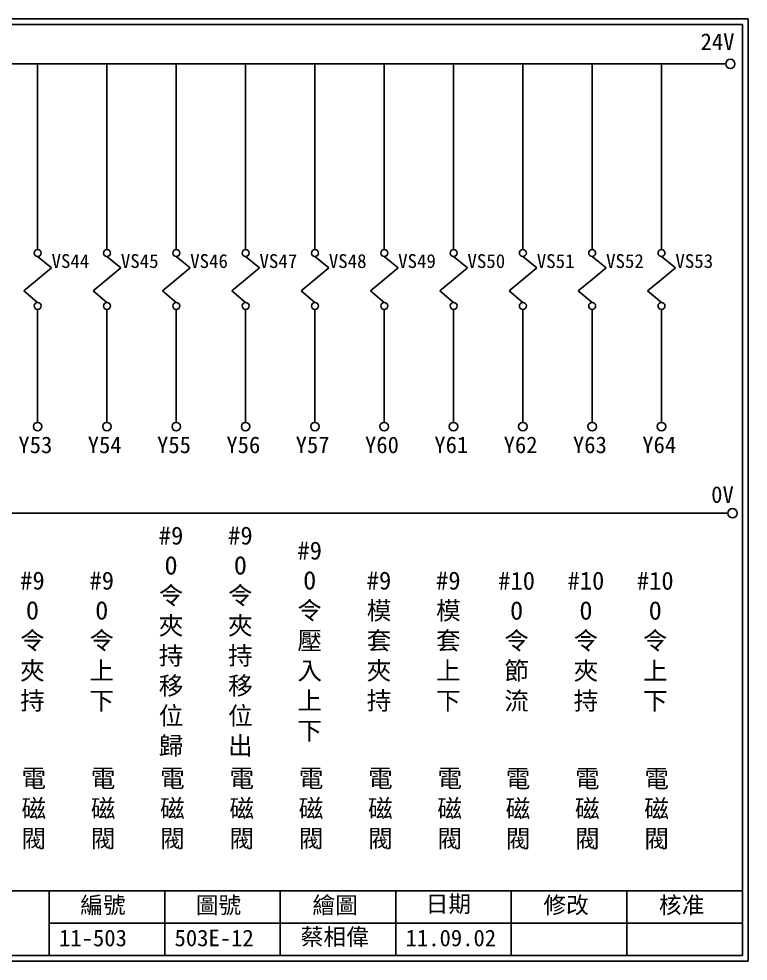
# Model space of a CAD drawing. Extents: x 926 to 1213, y 3 to 207.
# Drawn here: x 1054.9 to 1212.7, y 3 to 207 of the extents above; entities that cross this region are included whole.
import ezdxf

# ---------------------------------------------------------------- set-up
doc = ezdxf.new("R2010")
doc.units = 0
doc.layers.get('0').update_dxf_attribs({"linetype": 'CONTINUOUS'})
doc.layers.add('圖框層', color=7, linetype='CONTINUOUS')
doc.layers.add('標尺寸層', color=3, linetype='CONTINUOUS')
doc.styles.add('CNS', font='romanc.shx', dxfattribs={"bigfont": 'chineset.shx'})
doc.styles.add('STSL', font='KAIU.TTF')

msp = doc.modelspace()

# ---------------------------------------------------------------- linework, layer by layer
for centre in [(1208.88, 197.22), (1209.36, 99.96)]:
    msp.add_circle(centre, 1)
at = {"layer": '圖框層', "color": 7}
for p, q in [((1212.74, 206.97), (925.74, 206.97)), ((1212.74, 3), (1212.74, 206.97)), ((1211.49, 205.72), (926.99, 205.72)), ((1211.49, 4.25), (1211.49, 205.72)), ((926.99, 18.25), (1211.49, 18.25)), ((1061.49, 4.25), (1061.49, 18.25)), ((1086.49, 4.25), (1086.49, 18.25)), ((1111.49, 4.25), (1111.49, 18.25)), ((1136.49, 4.25), (1136.49, 18.25)), ((1161.49, 4.25), (1161.49, 18.25)), ((1186.49, 4.25), (1186.49, 18.25)), ((1061.49, 11.25), (1211.49, 11.25)), ((926.99, 4.25), (1211.49, 4.25)), ((925.74, 3), (1212.74, 3))]:
    msp.add_line(p, q, dxfattribs=at)
at = {"layer": '標尺寸層', "color": 7}
for p, q in [((930.28, 197.22), (1207.88, 197.22)), ((1058.99, 197.22), (1058.99, 157.03)), ((1073.99, 197.22), (1073.99, 157.03)), ((1088.99, 197.22), (1088.99, 157.03)), ((1103.99, 197.22), (1103.99, 157.03)), ((1118.99, 197.22), (1118.99, 157.03)), ((1133.99, 197.22), (1133.99, 157.03)), ((1148.99, 197.22), (1148.99, 157.03)), ((1163.99, 197.22), (1163.99, 157.03)), ((1178.99, 197.22), (1178.99, 157.03)), ((1193.99, 197.22), (1193.99, 157.03)), ((1058.99, 155.53), (1062, 153.04)), ((1073.99, 155.53), (1077, 153.04)), ((1088.99, 155.53), (1092, 153.04)), ((1103.99, 155.53), (1107, 153.04)), ((1118.99, 155.53), (1122, 153.04)), ((1133.99, 155.53), (1137, 153.04)), ((1148.99, 155.53), (1152, 153.04)), ((1163.99, 155.53), (1167, 153.04)), ((1178.99, 155.53), (1182, 153.04)), ((1193.99, 155.53), (1197, 153.04)), ((1058.99, 150.55), (1062, 153.04)), ((1073.99, 150.55), (1077, 153.04)), ((1088.99, 150.55), (1092, 153.04)), ((1103.99, 150.55), (1107, 153.04)), ((1118.99, 150.55), (1122, 153.04)), ((1133.99, 150.55), (1137, 153.04)), ((1148.99, 150.55), (1152, 153.04)), ((1163.99, 150.55), (1167, 153.04)), ((1178.99, 150.55), (1182, 153.04)), ((1193.99, 150.55), (1197, 153.04)), ((1058.99, 150.55), (1055.99, 148.06)), ((1073.99, 150.55), (1070.99, 148.06)), ((1088.99, 150.55), (1085.99, 148.06)), ((1103.99, 150.55), (1100.99, 148.06)), ((1118.99, 150.55), (1115.99, 148.06)), ((1133.99, 150.55), (1130.99, 148.06)), ((1148.99, 150.55), (1145.99, 148.06)), ((1163.99, 150.55), (1160.99, 148.06)), ((1178.99, 150.55), (1175.99, 148.06)), ((1193.99, 150.55), (1190.99, 148.06)), ((1058.99, 145.57), (1055.99, 148.06)), ((1073.99, 145.57), (1070.99, 148.06)), ((1088.99, 145.57), (1085.99, 148.06)), ((1103.99, 145.57), (1100.99, 148.06)), ((1118.99, 145.57), (1115.99, 148.06)), ((1133.99, 145.57), (1130.99, 148.06)), ((1148.99, 145.57), (1145.99, 148.06)), ((1163.99, 145.57), (1160.99, 148.06)), ((1178.99, 145.57), (1175.99, 148.06)), ((1193.99, 145.57), (1190.99, 148.06)), ((1058.99, 144.07), (1058.99, 119.62)), ((1073.99, 144.07), (1073.99, 119.62)), ((1088.99, 144.07), (1088.99, 119.62)), ((1103.99, 144.07), (1103.99, 119.62)), ((1118.99, 144.07), (1118.99, 119.62)), ((1133.99, 144.07), (1133.99, 119.62)), ((1148.99, 144.07), (1148.99, 119.62)), ((1163.99, 144.07), (1163.99, 119.62)), ((1178.99, 144.07), (1178.99, 119.62)), ((1193.99, 144.07), (1193.99, 119.62)), ((930.49, 99.96), (1208.36, 99.96))]:
    msp.add_line(p, q, dxfattribs=at)
for centre, radius in [((1058.99, 156.28), 0.751), ((1073.99, 156.28), 0.751), ((1088.99, 156.28), 0.751), ((1103.99, 156.28), 0.751), ((1118.99, 156.28), 0.751), ((1133.99, 156.28), 0.751), ((1148.99, 156.28), 0.751), ((1163.99, 156.28), 0.751), ((1178.99, 156.28), 0.751), ((1193.99, 156.28), 0.751), ((1058.99, 144.82), 0.751), ((1073.99, 144.82), 0.751), ((1088.99, 144.82), 0.751), ((1103.99, 144.82), 0.751), ((1118.99, 144.82), 0.751), ((1133.99, 144.82), 0.751), ((1148.99, 144.82), 0.751), ((1163.99, 144.82), 0.751), ((1178.99, 144.82), 0.751), ((1193.99, 144.82), 0.751), ((1058.99, 118.7), 0.92), ((1073.99, 118.7), 0.92), ((1088.99, 118.7), 0.92), ((1103.99, 118.7), 0.92), ((1118.99, 118.7), 0.92), ((1133.99, 118.7), 0.92), ((1148.99, 118.7), 0.92), ((1163.99, 118.7), 0.92), ((1178.99, 118.7), 0.92), ((1193.99, 118.7), 0.92)]:
    msp.add_circle(centre, radius, dxfattribs=at)

# ---------------------------------------------------------------- texts
at = {"layer": '圖框層', "color": 4, "style": 'STSL'}
for s, height, p in [('24V', 3.6, (1202.44, 200.22)), ('VS44', 3, (1062, 153.04)), ('VS45', 3, (1077, 153.04)), ('VS46', 3, (1092, 153.04)), ('VS47', 3, (1107, 153.04)), ('VS48', 3, (1122, 153.04)), ('VS49', 3, (1137, 153.04)), ('VS50', 3, (1152, 153.04)), ('VS51', 3, (1167, 153.04)), ('VS52', 3, (1182, 153.04)), ('VS53', 3, (1197, 153.04)), ('Y53', 3.6, (1054.82, 112.96)), ('Y54', 3.6, (1069.82, 112.96)), ('Y55', 3.6, (1084.82, 112.96)), ('Y56', 3.6, (1099.82, 112.96)), ('Y57', 3.6, (1114.82, 112.96)), ('Y60', 3.6, (1129.82, 112.96)), ('Y61', 3.6, (1144.82, 112.96)), ('Y62', 3.6, (1159.82, 112.96)), ('Y63', 3.6, (1174.82, 112.96)), ('Y64', 3.6, (1189.82, 112.96)), ('0V', 3.6, (1204.74, 102.2)), ('編號', 3.6, (1068.21, 13.34)), ('圖號', 3.6, (1093.21, 13.34)), ('繪圖', 3.6, (1118.44, 13.34)), ('日期', 3.6, (1142.96, 13.59)), ('修改', 3.6, (1168.44, 13.34)), ('核准', 3.6, (1193.44, 13.34)), ('蔡相偉', 3.6, (1115.93, 6.47)), ('11-503', 3.6, (1063.61, 6.22)), ('503E-12', 3.6, (1088.61, 6.22)), ('11.09.02', 3.6, (1138.61, 6.22))]:
    msp.add_text(s, height=height, dxfattribs=at).set_placement(p)
at = {"layer": '標尺寸層', "color": 7, "char_height": 3.9, "attachment_point": 5, "style": 'CNS'}
for s, insert, width in [('{\\fDFKai-SB|b0|i0|c136|p65;#9\\PO令夾持移位歸}', (1087.86, 72.17), 2.8481), ('{\\fDFKai-SB|b0|i0|c136|p65;#9\\PO令夾持移位出}', (1102.86, 72.17), 2.8481), ('{\\fDFKai-SB|b0|i0|c136|p65;#9\\PO令壓入上下}', (1117.86, 72.17), 2.8481), ('{\\fDFKai-SB|b0|i0|c136|p65;#9\\PO令夾持}', (1057.86, 72.17), 2.8481), ('{\\fDFKai-SB|b0|i0|c136|p65;#9\\PO令上下}', (1072.86, 72.17), 2.8481), ('{\\fDFKai-SB|b0|i0|c136|p65;#9\\P模套夾持}', (1132.86, 72.17), 2.8481), ('{\\fDFKai-SB|b0|i0|c136|p65;#9\\P模套上下}', (1147.86, 72.17), 2.8481), ('{\\fDFKai-SB|b0|i0|c136|p65;#10\\PO令節流}', (1162.64, 72.14), 2.8481), ('{\\fDFKai-SB|b0|i0|c136|p65;#10\\PO令夾持}', (1177.64, 72.14), 2.8481), ('{\\fDFKai-SB|b0|i0|c136|p65;#10\\PO令上下}', (1192.64, 72.14), 2.8481), ('{\\fDFKai-SB|b0|i0|c136|p65;電磁閥}', (1058.16, 35.84), 8.6627), ('{\\fDFKai-SB|b0|i0|c136|p65;電磁閥}', (1073.16, 35.84), 8.6627), ('{\\fDFKai-SB|b0|i0|c136|p65;電磁閥}', (1088.16, 35.84), 8.6627), ('{\\fDFKai-SB|b0|i0|c136|p65;電磁閥}', (1103.16, 35.84), 8.6627), ('{\\fDFKai-SB|b0|i0|c136|p65;電磁閥}', (1118.16, 35.84), 8.6627), ('{\\fDFKai-SB|b0|i0|c136|p65;電磁閥}', (1133.16, 35.84), 8.6627), ('{\\fDFKai-SB|b0|i0|c136|p65;電磁閥}', (1148.16, 35.84), 8.6627), ('{\\fDFKai-SB|b0|i0|c136|p65;電磁閥}', (1162.94, 35.81), 8.6627), ('{\\fDFKai-SB|b0|i0|c136|p65;電磁閥}', (1177.94, 35.81), 8.6627), ('{\\fDFKai-SB|b0|i0|c136|p65;電磁閥}', (1192.94, 35.81), 8.6627)]:
    msp.add_mtext(s, dxfattribs=dict(at, insert=insert, width=width))

doc.saveas('drawing.dxf')
